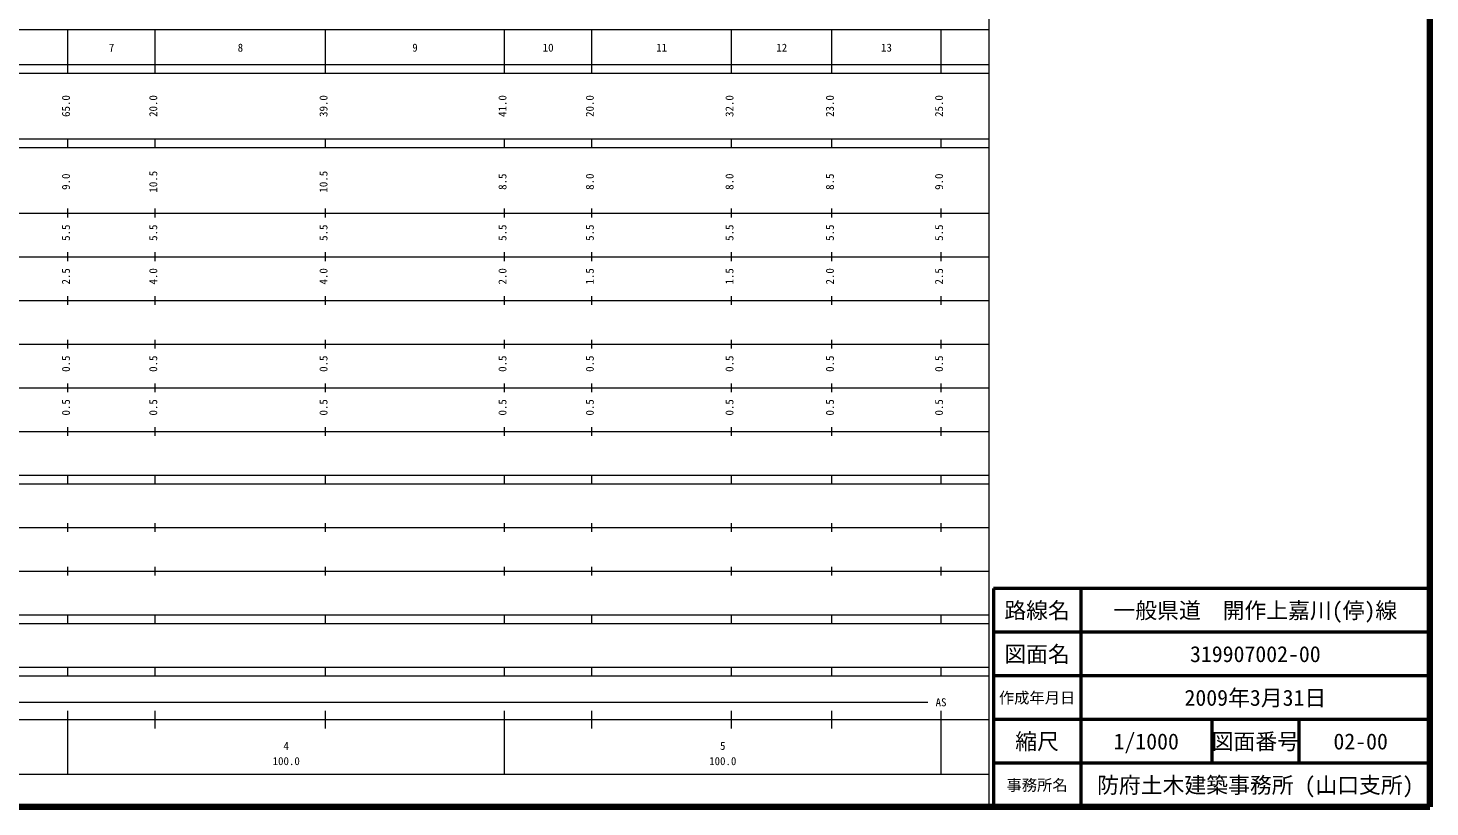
# Model space of a CAD drawing. Units: millimetres on the paper, enlarged 1000 times. Extents: x 40000 to 680000, y 20000 to 380000.
# Drawn here: x 358858 to 680000, y 20000 to 198357 of the extents above; entities that cross this region are included whole.
import ezdxf
from ezdxf.enums import TextEntityAlignment as Align

# ---------------------------------------------------------------- set-up
doc = ezdxf.new("R2010")
doc.units = ezdxf.units.MM
doc.header["$LTSCALE"] = 1000
for name, color, linetype, lineweight in [('M-TTL', 2, 'Continuous', 140), ('M-TTL-BAND', 7, 'Continuous', 13), ('M-TTL-FRAM', 2, 'Continuous', 50), ('M-TTL-LINE', 7, 'Continuous', 50)]:
    doc.layers.add(name, color=color, linetype=linetype, lineweight=lineweight)
doc.layers.add('M-TTL-TXT', color=7, linetype='Continuous')
doc.styles.add('ＭＳ ゴシック', font='')
doc.styles.get('ＭＳ ゴシック').set_extended_font_data('MS Gothic')

msp = doc.modelspace()

# ---------------------------------------------------------------- linework, layer by layer
at = {"layer": 'M-TTL'}
for p, q in [((680000, 20000), (680000, 380000)), ((40000, 20000), (680000, 20000))]:
    msp.add_line(p, q, dxfattribs=at)
at = {"layer": 'M-TTL-BAND'}
for p, q in [((579000, 20000), (579000, 370000)), ((68000, 198000), (579000, 198000)), ((368000, 188000), (368000, 198000)), ((388000, 188000), (388000, 198000)), ((427000, 188000), (427000, 198000)), ((468000, 188000), (468000, 198000)), ((488000, 188000), (488000, 198000)), ((520000, 188000), (520000, 198000)), ((543000, 188000), (543000, 198000)), ((568000, 188000), (568000, 198000)), ((40000, 190000), (579000, 190000)), ((40000, 188000), (579000, 188000)), ((40000, 173000), (579000, 173000)), ((40000, 171000), (579000, 171000)), ((368000, 171000), (368000, 173000)), ((388000, 171000), (388000, 173000)), ((427000, 171000), (427000, 173000)), ((468000, 171000), (468000, 173000)), ((488000, 171000), (488000, 173000)), ((520000, 171000), (520000, 173000)), ((543000, 171000), (543000, 173000)), ((568000, 171000), (568000, 173000)), ((40000, 156000), (579000, 156000)), ((368000, 155000), (368000, 157000)), ((388000, 155000), (388000, 157000)), ((427000, 155000), (427000, 157000)), ((468000, 155000), (468000, 157000)), ((488000, 155000), (488000, 157000)), ((520000, 155000), (520000, 157000)), ((543000, 155000), (543000, 157000)), ((568000, 155000), (568000, 157000)), ((46000, 146000), (579000, 146000)), ((368000, 145000), (368000, 147000)), ((388000, 145000), (388000, 147000)), ((427000, 145000), (427000, 147000)), ((468000, 145000), (468000, 147000)), ((488000, 145000), (488000, 147000)), ((520000, 145000), (520000, 147000)), ((543000, 145000), (543000, 147000)), ((568000, 145000), (568000, 147000)), ((52000, 136000), (579000, 136000)), ((368000, 135000), (368000, 137000)), ((388000, 135000), (388000, 137000)), ((427000, 135000), (427000, 137000)), ((468000, 135000), (468000, 137000)), ((488000, 135000), (488000, 137000)), ((520000, 135000), (520000, 137000)), ((543000, 135000), (543000, 137000)), ((568000, 135000), (568000, 137000)), ((46000, 126000), (579000, 126000)), ((368000, 125000), (368000, 127000)), ((388000, 125000), (388000, 127000)), ((427000, 125000), (427000, 127000)), ((468000, 125000), (468000, 127000)), ((488000, 125000), (488000, 127000)), ((520000, 125000), (520000, 127000)), ((543000, 125000), (543000, 127000)), ((568000, 125000), (568000, 127000)), ((52000, 116000), (579000, 116000)), ((368000, 115000), (368000, 117000)), ((388000, 115000), (388000, 117000)), ((427000, 115000), (427000, 117000)), ((468000, 115000), (468000, 117000)), ((488000, 115000), (488000, 117000)), ((520000, 115000), (520000, 117000)), ((543000, 115000), (543000, 117000)), ((568000, 115000), (568000, 117000)), ((46000, 106000), (579000, 106000)), ((368000, 105000), (368000, 107000)), ((388000, 105000), (388000, 107000)), ((427000, 105000), (427000, 107000)), ((468000, 105000), (468000, 107000)), ((488000, 105000), (488000, 107000)), ((520000, 105000), (520000, 107000)), ((543000, 105000), (543000, 107000)), ((568000, 105000), (568000, 107000)), ((40000, 96000), (579000, 96000)), ((40000, 94000), (579000, 94000)), ((368000, 94000), (368000, 96000)), ((388000, 94000), (388000, 96000)), ((427000, 94000), (427000, 96000)), ((468000, 94000), (468000, 96000)), ((488000, 94000), (488000, 96000)), ((520000, 94000), (520000, 96000)), ((543000, 94000), (543000, 96000)), ((568000, 94000), (568000, 96000)), ((49000, 84000), (579000, 84000)), ((368000, 83000), (368000, 85000)), ((388000, 83000), (388000, 85000)), ((427000, 83000), (427000, 85000)), ((468000, 83000), (468000, 85000)), ((488000, 83000), (488000, 85000)), ((520000, 83000), (520000, 85000)), ((543000, 83000), (543000, 85000)), ((568000, 83000), (568000, 85000)), ((40000, 74000), (579000, 74000)), ((368000, 73000), (368000, 75000)), ((388000, 73000), (388000, 75000)), ((427000, 73000), (427000, 75000)), ((468000, 73000), (468000, 75000)), ((488000, 73000), (488000, 75000)), ((520000, 73000), (520000, 75000)), ((543000, 73000), (543000, 75000)), ((568000, 73000), (568000, 75000)), ((40000, 64000), (579000, 64000)), ((40000, 62000), (579000, 62000)), ((368000, 62000), (368000, 64000)), ((388000, 62000), (388000, 64000)), ((427000, 62000), (427000, 64000)), ((468000, 62000), (468000, 64000)), ((488000, 62000), (488000, 64000)), ((520000, 62000), (520000, 64000)), ((543000, 62000), (543000, 64000)), ((568000, 62000), (568000, 64000)), ((40000, 52000), (579000, 52000)), ((368000, 50000), (368000, 52000)), ((388000, 50000), (388000, 52000)), ((427000, 50000), (427000, 52000)), ((468000, 50000), (468000, 52000)), ((488000, 50000), (488000, 52000)), ((520000, 50000), (520000, 52000)), ((543000, 50000), (543000, 52000)), ((568000, 50000), (568000, 52000)), ((40000, 50000), (579000, 50000)), ((71000, 44000), (565000, 44000)), ((368000, 27500), (368000, 42000)), ((388000, 38000), (388000, 42000)), ((427000, 38000), (427000, 42000)), ((468000, 27500), (468000, 42000)), ((488000, 38000), (488000, 42000)), ((520000, 38000), (520000, 42000)), ((543000, 38000), (543000, 42000)), ((568000, 27500), (568000, 42000)), ((40000, 40000), (579000, 40000)), ((68000, 27500), (579000, 27500))]:
    msp.add_line(p, q, dxfattribs=at)
at = {"layer": 'M-TTL-FRAM'}
for p, q in [((680000, 70000), (580000, 70000)), ((580000, 70000), (580000, 20000))]:
    msp.add_line(p, q, dxfattribs=at)
at = {"layer": 'M-TTL-LINE'}
for p, q in [((600000, 70000), (600000, 20000)), ((680000, 60000), (580000, 60000)), ((680000, 50000), (580000, 50000)), ((680000, 40000), (580000, 40000)), ((630000, 40000), (630000, 30000)), ((650000, 40000), (650000, 30000)), ((680000, 30000), (580000, 30000))]:
    msp.add_line(p, q, dxfattribs=at)

# ---------------------------------------------------------------- texts
at = {"layer": 'M-TTL-BAND', "style": 'ＭＳ ゴシック'}
for s, p in [('7', (378000, 192405)), ('8', (407500, 192405)), ('9', (447500, 192405)), ('10', (478000, 192405)), ('11', (504000, 192405)), ('12', (531500, 192405)), ('13', (555500, 192405)), ('AS', (568000, 42500)), ('4', (418000, 32523)), ('5', (518000, 32523)), ('100.0', (418000, 29033)), ('100.0', (518000, 29033))]:
    msp.add_text(s, height=1833, dxfattribs=at).set_placement(p, align=Align.BOTTOM_CENTER)
for s, p in [('65.0', (369000, 180500)), ('20.0', (389000, 180500)), ('39.0', (428000, 180500)), ('41.0', (469000, 180500)), ('20.0', (489000, 180500)), ('32.0', (521000, 180500)), ('23.0', (544000, 180500)), ('25.0', (569000, 180500)), ('9.0', (369000, 163174)), ('10.5', (389000, 163174)), ('10.5', (428000, 163174)), ('8.5', (469000, 163174)), ('8.0', (489000, 163174)), ('8.0', (521000, 163174)), ('8.5', (544000, 163174)), ('9.0', (569000, 163174)), ('5.5', (369000, 151500)), ('5.5', (389000, 151500)), ('5.5', (428000, 151500)), ('5.5', (469000, 151500)), ('5.5', (489000, 151500)), ('5.5', (521000, 151500)), ('5.5', (544000, 151500)), ('5.5', (569000, 151500)), ('2.5', (369000, 141500)), ('4.0', (389000, 141500)), ('4.0', (428000, 141500)), ('2.0', (469000, 141500)), ('1.5', (489000, 141500)), ('1.5', (521000, 141500)), ('2.0', (544000, 141500)), ('2.5', (569000, 141500)), ('0.5', (369000, 121500)), ('0.5', (389000, 121500)), ('0.5', (428000, 121500)), ('0.5', (469000, 121500)), ('0.5', (489000, 121500)), ('0.5', (521000, 121500)), ('0.5', (544000, 121500)), ('0.5', (569000, 121500)), ('0.5', (369000, 111500)), ('0.5', (389000, 111500)), ('0.5', (428000, 111500)), ('0.5', (469000, 111500)), ('0.5', (489000, 111500)), ('0.5', (521000, 111500)), ('0.5', (544000, 111500)), ('0.5', (569000, 111500))]:
    msp.add_text(s, height=1833, rotation=90, dxfattribs=at).set_placement(p, align=Align.BOTTOM_CENTER)
at = {"layer": 'M-TTL-TXT', "style": 'ＭＳ ゴシック'}
for s, height, p in [('路線名', 3666, (590000, 65000)), ('路線名', 3666, (590000, 65000)), ('一般県道\u3000開作上嘉川(停)線', 3666, (640000, 65000)), ('図面名', 3666, (590000, 55000)), ('図面名', 3666, (590000, 55000)), ('319907002-00', 3666, (640000, 55000)), ('作成年月日', 2566, (590000, 45000)), ('作成年月日', 2566, (590000, 45000)), ('2009年3月31日', 3666, (640000, 45000)), ('縮尺', 3666, (590000, 35000)), ('縮尺', 3666, (590000, 35000)), ('1/1000', 3666, (615000, 35000)), ('図面番号', 3666, (640000, 35000)), ('図面番号', 3666, (640000, 35000)), ('02-00', 3666, (664125, 35000)), ('事務所名', 2566, (590000, 25000)), ('事務所名', 2566, (590000, 25000)), ('防府土木建築事務所 (山口支所)', 3666, (640000, 25000))]:
    msp.add_text(s, height=height, dxfattribs=at).set_placement(p, align=Align.MIDDLE_CENTER)

doc.saveas('drawing.dxf')
